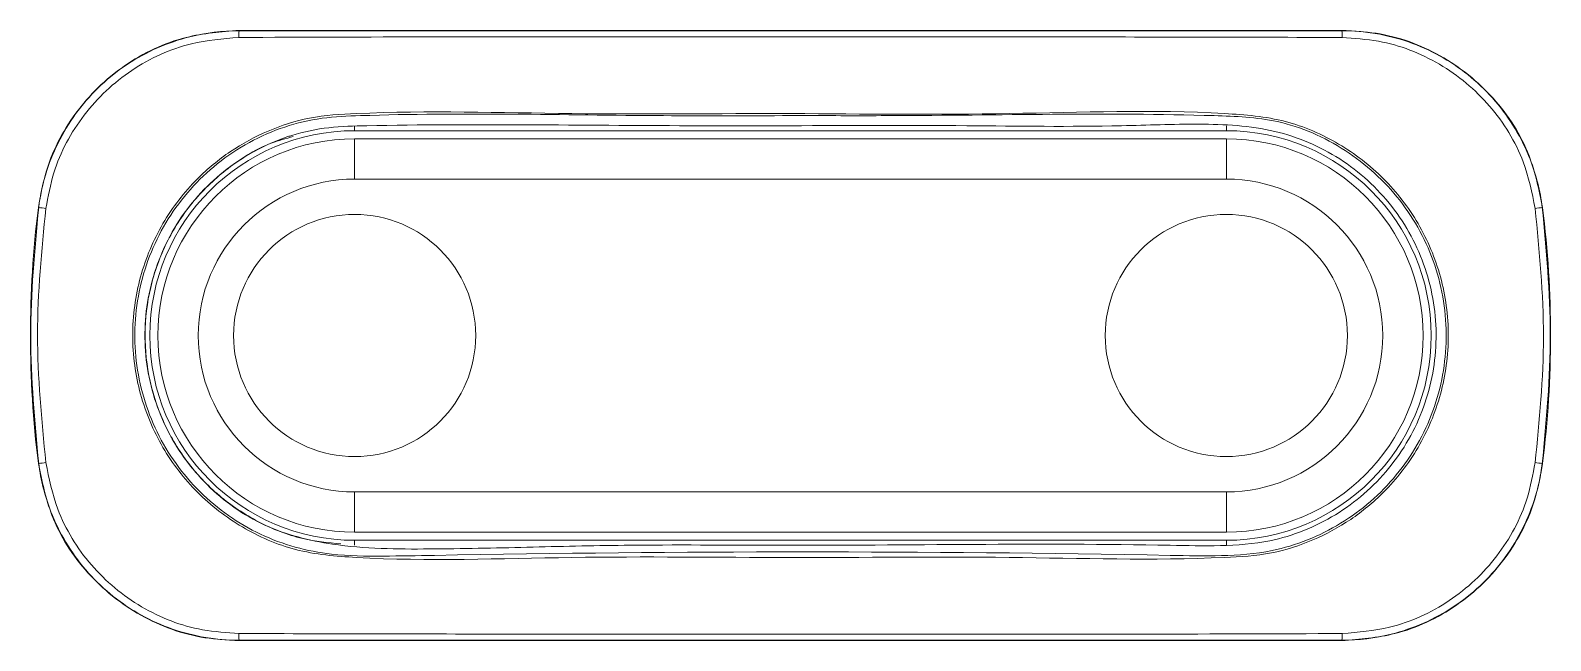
# Model space of a CAD drawing. Header units: millimetres. Extents: x 37 to 3702, y -325 to 1382.
# Drawn here: x 337.1 to 412.5, y 1351.4 to 1381.6 of the extents above; entities that cross this region are included whole.
import ezdxf

# ---------------------------------------------------------------- set-up
doc = ezdxf.new("R2010")
doc.units = ezdxf.units.MM
doc.layers.get('0').update_dxf_attribs({"lineweight": 20})

msp = doc.modelspace()

# ---------------------------------------------------------------- linework, layer by layer
at = {"color": 7, "linetype": 'Continuous', "lineweight": 20}
for p, q in [((347.486, 1381.627), (347.486, 1381.611)), ((347.486, 1381.627), (402.148, 1381.627)), ((402.148, 1381.627), (402.148, 1381.611)), ((353.217, 1376.902), (353.217, 1376.657)), ((396.417, 1376.657), (353.217, 1376.657)), ((396.417, 1376.903), (396.417, 1376.657)), ((353.217, 1376.257), (396.417, 1376.257)), ((353.217, 1374.257), (353.217, 1376.257)), ((396.417, 1374.257), (396.417, 1376.257)), ((353.217, 1374.257), (396.417, 1374.257)), ((337.543, 1372.851), (337.558, 1372.849)), ((412.092, 1372.851), (412.076, 1372.849)), ((337.543, 1360.163), (337.558, 1360.165)), ((412.092, 1360.163), (412.076, 1360.165)), ((353.217, 1358.757), (353.217, 1356.757)), ((353.217, 1358.757), (396.417, 1358.757)), ((396.417, 1358.757), (396.417, 1356.757)), ((353.217, 1356.757), (396.417, 1356.757)), ((353.217, 1356.357), (396.417, 1356.357)), ((353.217, 1356.357), (353.217, 1356.111)), ((396.417, 1356.357), (396.417, 1356.111)), ((347.486, 1351.387), (347.486, 1351.403)), ((402.148, 1351.387), (347.486, 1351.387)), ((402.148, 1351.387), (402.148, 1351.403))]:
    msp.add_line(p, q, dxfattribs=at)
for centre in [(353.217, 1366.507), (396.417, 1366.507)]:
    msp.add_circle(centre, 6, dxfattribs=at)
for centre, radius, start, end in [((354.223, 1381.33), 6.743, 177.61546, 180.45564), ((395.412, 1381.33), 6.742, 359.54428, 2.38496), ((353.217, 1366.507), 10.15, 90, 270), ((396.417, 1366.507), 10.15, 270, 90), ((353.217, 1366.507), 9.75, 90, 270), ((396.417, 1366.507), 9.75, 270, 90), ((353.217, 1366.507), 7.75, 90, 270), ((396.417, 1366.507), 7.75, 270, 90), ((388.217, 1366.507), 51.07, 172.86467, 187.13533), ((336.299, 1360.408), 12.504, 82.58946, 84.21949), ((413.336, 1360.403), 12.509, 95.78104, 97.41043), ((361.417, 1366.507), 51.07, 352.86467, 7.13533), ((336.298, 1372.611), 12.509, 275.78104, 277.41043), ((413.336, 1372.606), 12.504, 262.58946, 264.21949), ((354.222, 1351.684), 6.742, 179.54428, 182.38496), ((395.411, 1351.684), 6.743, 357.61546, 0.45564)]:
    msp.add_arc(centre, radius, start, end, dxfattribs=at)
for points, knots in [([(337.543, 1372.851), (337.642, 1373.408), (337.937, 1375.073), (339.252, 1377.639), (341.7, 1380.013), (344.595, 1381.402), (346.603, 1381.558), (347.486, 1381.627)], [0, 0, 0, 0, 0.117533, 0.350711, 0.583827, 0.816818, 1, 1, 1, 1]), ([(337.558, 1372.849), (337.558, 1372.849), (337.635, 1373.469), (338.014, 1375.183), (339.364, 1377.775), (341.861, 1380.114), (344.717, 1381.372), (346.665, 1381.611), (347.486, 1381.611), (347.486, 1381.611)], [0, 0, 0, 0, 0.000004, 0.130191, 0.363089, 0.596093, 0.829022, 0.999996, 1, 1, 1, 1]), ([(347.481, 1381.277), (346.688, 1381.21), (344.816, 1381.053), (342.068, 1379.786), (339.679, 1377.545), (338.338, 1375.055), (338.024, 1373.401), (337.911, 1372.808)], [0, 0, 0, 0, 0.1712107, 0.4041536, 0.6370176, 0.869791, 1, 1, 1, 1]), ([(402.154, 1381.277), (397.38, 1381.289), (385.509, 1381.318), (370.461, 1381.299), (357.011, 1381.313), (350.657, 1381.289), (347.481, 1381.277)], [0, 0, 0, 0, 0.261929, 0.651384, 0.825692, 1, 1, 1, 1]), ([(347.486, 1381.611), (354.211, 1381.61), (367.66, 1381.61), (385.88, 1381.609), (397.376, 1381.61), (402.148, 1381.611)], [0, 0, 0, 0, 0.3690604, 0.7381205, 1, 1, 1, 1]), ([(402.148, 1381.627), (402.714, 1381.598), (404.402, 1381.512), (407.112, 1380.526), (409.771, 1378.392), (411.509, 1375.691), (411.913, 1373.719), (412.092, 1372.851)], [0, 0, 0, 0, 0.117532, 0.350738, 0.583859, 0.816762, 1, 1, 1, 1]), ([(402.148, 1381.611), (402.148, 1381.611), (402.774, 1381.611), (404.521, 1381.448), (407.261, 1380.431), (409.891, 1378.244), (411.495, 1375.567), (411.975, 1373.664), (412.076, 1372.849), (412.076, 1372.849)], [0, 0, 0, 0, 0.000004, 0.130193, 0.363077, 0.596083, 0.828915, 0.999996, 1, 1, 1, 1]), ([(411.723, 1372.808), (411.562, 1373.587), (411.182, 1375.424), (409.589, 1377.996), (407.075, 1380.095), (404.438, 1381.122), (402.757, 1381.236), (402.154, 1381.277)], [0, 0, 0, 0, 0.1710955, 0.4037804, 0.6366601, 0.8696121, 1, 1, 1, 1]), ([(374.848, 1377.507), (378.456, 1377.478), (385.619, 1377.419), (393.778, 1377.75), (399.324, 1377.283), (402.03, 1376.103), (404.289, 1374.364), (406.033, 1372.098), (407.157, 1369.425), (407.549, 1366.507), (407.157, 1363.589), (406.033, 1360.916), (404.432, 1358.839), (402.612, 1357.333), (400.728, 1356.315), (398.608, 1355.632), (393.54, 1355.325), (385.602, 1355.588), (374.818, 1355.461), (364.03, 1355.607), (355.862, 1355.263), (350.31, 1355.731), (347.604, 1356.911), (345.345, 1358.65), (343.602, 1360.916), (342.478, 1363.589), (342.085, 1366.507), (342.478, 1369.425), (343.601, 1372.098), (345.202, 1374.175), (347.023, 1375.681), (348.907, 1376.699), (351.026, 1377.382), (356.095, 1377.688), (364.031, 1377.428), (371.215, 1377.507), (374.838, 1377.507), (374.848, 1377.507)], [0, 0, 0, 0, 0.06966, 0.138278, 0.157901, 0.176303, 0.194385, 0.21246, 0.23089, 0.249766, 0.268642, 0.287072, 0.305147, 0.318719, 0.332417, 0.346294, 0.361327, 0.430044, 0.499802, 0.56956, 0.638278, 0.657901, 0.676303, 0.694385, 0.71246, 0.73089, 0.749766, 0.768642, 0.787072, 0.805147, 0.818719, 0.832417, 0.846294, 0.861327, 0.930044, 0.999802, 1, 1, 1, 1]), ([(374.817, 1377.403), (375.15, 1377.403), (376.817, 1377.403), (383.82, 1377.384), (391.5, 1377.589), (399.147, 1377.279), (402.421, 1375.838), (405.172, 1373.339), (406.941, 1370.052), (407.52, 1366.371), (406.85, 1362.704), (405.003, 1359.464), (402.19, 1357.027), (399.081, 1355.77), (396.167, 1355.56), (382.335, 1355.849), (368.468, 1355.829), (354.621, 1355.563), (351.696, 1355.583), (348.46, 1356.467), (345.411, 1358.613), (343.235, 1361.641), (342.188, 1365.221), (342.384, 1368.945), (343.802, 1372.393), (346.312, 1375.213), (349.112, 1376.744), (351.595, 1377.331), (357.882, 1377.584), (365.615, 1377.376), (372.721, 1377.396), (374.817, 1377.403)], [0, 0, 0, 0, 0.00647, 0.03235, 0.135871, 0.15617, 0.179827, 0.203518, 0.227166, 0.250858, 0.274494, 0.298184, 0.32184, 0.345497, 0.361808, 0.378217, 0.614166, 0.630681, 0.64716, 0.670808, 0.694499, 0.718146, 0.741843, 0.765519, 0.789189, 0.812832, 0.837469, 0.849763, 0.86208, 0.959325, 1, 1, 1, 1]), ([(374.817, 1376.903), (374.484, 1376.903), (372.817, 1376.903), (365.817, 1376.89), (358.526, 1377.025), (351.934, 1376.858), (350.63, 1376.597), (348.821, 1376.008), (346.627, 1374.814), (344.234, 1372.123), (342.881, 1368.833), (342.694, 1365.28), (343.693, 1361.863), (345.769, 1358.98), (348.677, 1356.91), (352.553, 1355.945), (356.939, 1355.902), (361.756, 1356.011), (367.494, 1356.157), (378.121, 1356.051), (387.972, 1356.248), (396.115, 1356.058), (398.939, 1356.256), (401.925, 1357.461), (404.609, 1359.787), (406.371, 1362.878), (407.011, 1366.377), (406.458, 1369.89), (404.77, 1373.023), (402.146, 1375.421), (398.768, 1376.855), (395.032, 1377.041), (389.951, 1376.823), (383.2, 1376.932), (377.731, 1376.913), (374.817, 1376.903)], [0, 0, 0, 0, 0.006603, 0.033016, 0.138668, 0.15111, 0.163507, 0.164805, 0.188794, 0.211817, 0.234865, 0.257922, 0.280995, 0.304023, 0.327092, 0.350119, 0.381901, 0.413765, 0.445632, 0.495563, 0.624289, 0.640692, 0.656994, 0.68003, 0.703066, 0.726133, 0.749149, 0.772218, 0.795246, 0.818315, 0.841352, 0.866383, 0.891646, 0.942265, 1, 1, 1, 1]), ([(350.174, 1376.368), (349.807, 1376.269), (348.689, 1375.966), (347.017, 1374.928), (345.279, 1373.348), (343.953, 1371.392), (343.094, 1369.197), (342.748, 1366.862), (342.935, 1364.51), (343.642, 1362.26), (344.836, 1360.225), (346.454, 1358.506), (348.417, 1357.207), (350.482, 1356.378), (351.897, 1356.244), (352.533, 1356.184)], [0, 0, 0, 0, 0.039494, 0.120509, 0.201819, 0.283294, 0.364451, 0.445753, 0.527228, 0.608394, 0.689686, 0.771163, 0.852337, 0.933619, 1, 1, 1, 1]), ([(337.558, 1360.165), (337.362, 1362.263), (336.966, 1366.49), (337.36, 1370.718), (337.558, 1372.849)], [0, 0, 0, 0, 0.496121, 1, 1, 1, 1]), ([(337.911, 1372.808), (337.707, 1370.726), (337.295, 1366.526), (337.705, 1362.325), (337.911, 1360.206)], [0, 0, 0, 0, 0.495668, 1, 1, 1, 1]), ([(411.723, 1360.206), (411.927, 1362.288), (412.339, 1366.488), (411.929, 1370.689), (411.723, 1372.808)], [0, 0, 0, 0, 0.495668, 1, 1, 1, 1]), ([(412.076, 1372.849), (412.273, 1370.751), (412.669, 1366.524), (412.275, 1362.296), (412.076, 1360.165)], [0, 0, 0, 0, 0.496121, 1, 1, 1, 1]), ([(347.486, 1351.387), (346.92, 1351.416), (345.232, 1351.502), (342.522, 1352.488), (339.863, 1354.622), (338.125, 1357.323), (337.721, 1359.295), (337.543, 1360.163)], [0, 0, 0, 0, 0.117532, 0.350738, 0.583859, 0.816762, 1, 1, 1, 1]), ([(347.486, 1351.403), (347.486, 1351.403), (346.861, 1351.403), (345.113, 1351.565), (342.374, 1352.583), (339.743, 1354.77), (338.14, 1357.447), (337.66, 1359.35), (337.558, 1360.165), (337.558, 1360.165)], [0, 0, 0, 0, 0.000004, 0.130193, 0.363077, 0.596083, 0.828915, 0.999996, 1, 1, 1, 1]), ([(337.911, 1360.206), (338.072, 1359.427), (338.452, 1357.589), (340.045, 1355.018), (342.56, 1352.919), (345.196, 1351.892), (346.877, 1351.778), (347.481, 1351.737)], [0, 0, 0, 0, 0.171095, 0.40378, 0.63666, 0.869612, 1, 1, 1, 1]), ([(412.076, 1360.165), (412.076, 1360.165), (411.999, 1359.545), (411.62, 1357.831), (410.27, 1355.239), (407.773, 1352.9), (404.917, 1351.642), (402.97, 1351.403), (402.148, 1351.403), (402.148, 1351.403)], [0, 0, 0, 0, 0.0000042, 0.1301906, 0.3630889, 0.5960926, 0.8290221, 0.9999958, 1, 1, 1, 1]), ([(412.092, 1360.163), (411.993, 1359.606), (411.697, 1357.941), (410.383, 1355.375), (407.935, 1353.001), (405.039, 1351.612), (403.032, 1351.456), (402.148, 1351.387)], [0, 0, 0, 0, 0.117533, 0.350711, 0.583827, 0.816818, 1, 1, 1, 1]), ([(402.154, 1351.737), (402.947, 1351.804), (404.818, 1351.961), (407.567, 1353.228), (409.956, 1355.469), (411.297, 1357.959), (411.61, 1359.613), (411.723, 1360.206)], [0, 0, 0, 0, 0.171211, 0.404154, 0.637018, 0.869791, 1, 1, 1, 1]), ([(347.481, 1351.737), (352.254, 1351.725), (364.125, 1351.696), (379.173, 1351.715), (392.624, 1351.701), (398.977, 1351.725), (402.154, 1351.737)], [0, 0, 0, 0, 0.261929, 0.651384, 0.825692, 1, 1, 1, 1]), ([(402.148, 1351.403), (398.786, 1351.404), (392.061, 1351.404), (378.612, 1351.404), (363.754, 1351.405), (352.258, 1351.404), (347.486, 1351.403)], [0, 0, 0, 0, 0.184528, 0.369061, 0.738121, 1, 1, 1, 1])]:
    msp.add_open_spline(points, degree=3, knots=knots, dxfattribs=at)

doc.saveas('drawing.dxf')
